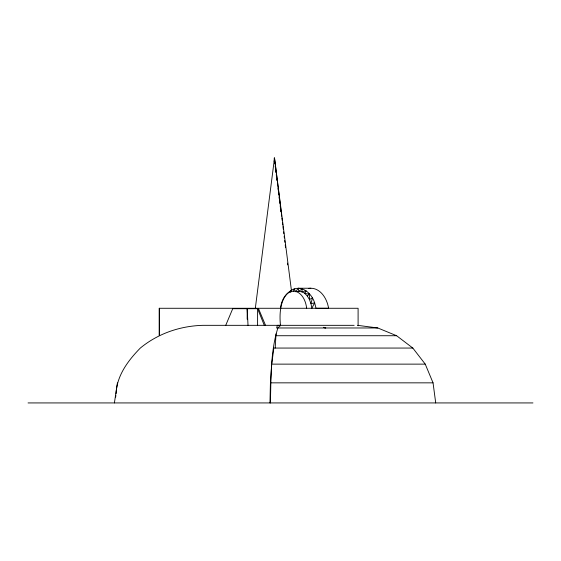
<?xml version="1.0" encoding="UTF-8"?>
<svg xmlns="http://www.w3.org/2000/svg" width="561" height="561" viewBox="0 0 561 561"><rect width="100%" height="100%" fill="white"/><g stroke="black" fill="none" stroke-linecap="round" stroke-linejoin="round"><path stroke-width="0.84" d="M247.184 319.209L247.184 308.704L248.018 325.331M257.597 325.331L257.597 308.704L264.308 325.331M270.367 402.931C271.201 377.925 270.297 352.098 277.877 327.975L280.5 325.331L277.407 325.338L276.601 327.975L377.791 327.975L396.641 335.73L412.826 348.058L425.245 364.131L433.05 382.847L435.715 402.931M297.239 291.503C301.685 290.289 305.016 294.784 309.56 293.845L309.448 299.546L310.983 303.69L311.853 308.277L314.644 302.814C312.014 294.406 303.718 285.949 294.252 288.88C279.953 294.616 279.161 312.828 280.5 325.808M269.974 402.931L270.423 382.847L271.678 365.05M290.367 292.288L290.423 290.78L291.376 291.839M275.192 348.058L276.026 333.858M115.657 397.076L115.868 395.4M116.078 393.731C116.702 375.702 128.146 360.435 140.327 348.058C157.978 333.515 180.137 325.948 202.9 325.331L354.145 325.331M255.325 308.277L274.511 158.069L274.189 161.561M114.409 402.931L117.424 382.847M280.5 308.277A20.491 13.261 -90 0 1 293.578 291.222L294.252 288.88L295.703 291.776L298.27 288.235L310.843 288.249M225.739 325.331L232.724 308.704L258.551 308.704L265.535 325.331M308.417 288.48A26.346 18.303 -90 0 1 328.613 308.291L316.039 308.277L314.644 302.814L310.983 303.69L312.449 297.919L309.448 299.546L307.33 296.054L309.56 293.845M275.844 335.73L396.641 335.73M412.826 348.058L273.838 348.058L271.727 364.131L425.245 364.131M270.423 382.847L433.05 382.847M28.05 402.931L532.95 402.931M357.567 325.331L377.791 327.975M325.766 327.975L323.416 327.315L325.149 327.975M307.33 296.054L304.749 293.417L306.117 290.78L301.846 291.776L302.295 288.88L298.775 291.222L298.27 288.235M274.511 161.561L274.511 158.069L291.482 290.914M274.189 158.069L274.841 163.279M275.171 165.881L275.388 167.62M275.71 170.221L276.04 172.83M276.257 174.562L276.475 176.301M276.804 178.903L277.022 180.642M278.004 188.454L278.221 190.193M278.551 192.795L278.768 194.534M279.09 197.135L279.308 198.875M279.637 201.483L279.855 203.215M280.184 205.824L280.402 207.556M280.731 210.165L280.949 211.897M274.511 158.069L281.159 211.897M281.37 213.636L281.692 216.237M281.903 217.977L282.225 220.585M282.442 222.317L282.765 224.926M282.975 226.658L283.298 229.267M283.621 231.868L283.831 233.607M284.154 236.209L284.371 237.948M284.693 240.55L284.904 242.289M285.226 244.891L285.549 247.499M287.477 263.13L287.688 264.862M358.1 325.808L358.1 308.277L159.177 308.277L159.177 335.45M159.45 308.277L159.45 335.45M293.578 291.222A20.491 13.261 -90 0 1 306.65 308.277"/></g></svg>
